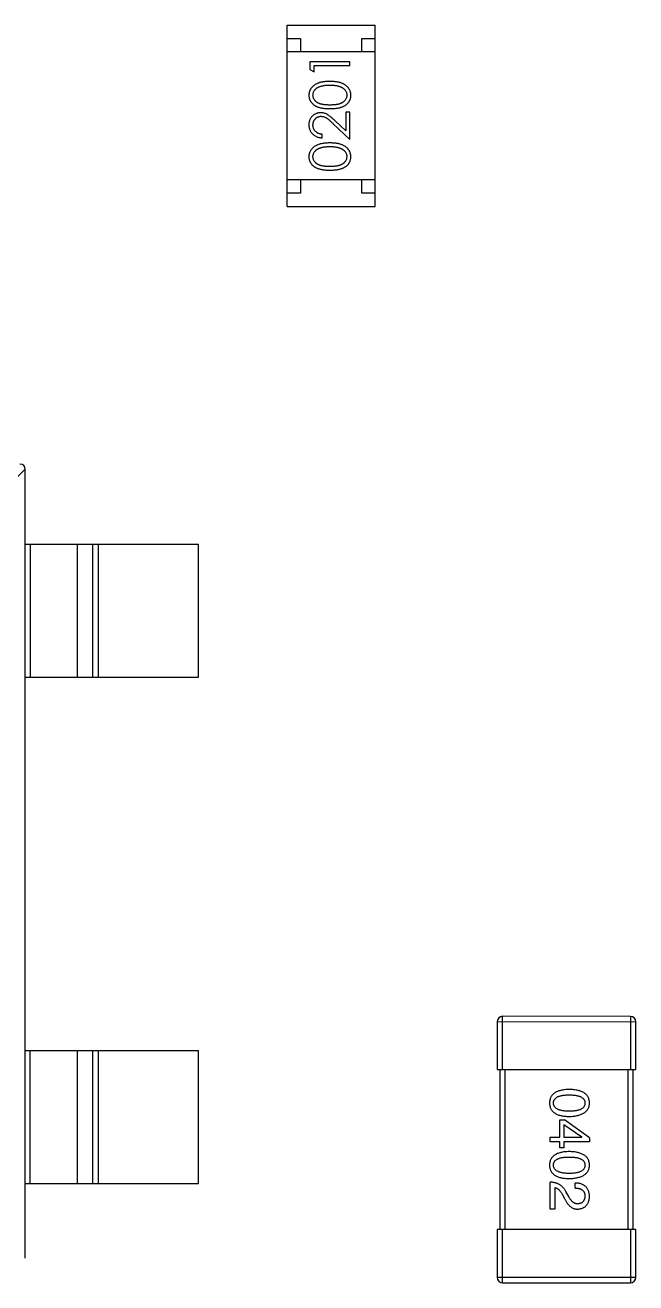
# Model space of a CAD drawing. Header units: millimetres. Extents: x 453.6 to 545.9, y 214.7 to 294.3.
# Drawn here: x 490.705 to 492.996, y 265.124 to 269.844 of the extents above; entities that cross this region are included whole.
import ezdxf

# ---------------------------------------------------------------- set-up
doc = ezdxf.new("R2010")
doc.units = ezdxf.units.MM
doc.header["$LTSCALE"] = 30.734
doc.layers.get('0').update_dxf_attribs({"linetype": 'CONTINUOUS'})

msp = doc.modelspace()

# ---------------------------------------------------------------- linework, layer by layer
at = {"linetype": 'Continuous'}
for p, q in [((491.6887, 269.1637), (491.6888, 269.8437)), ((491.6888, 269.8437), (492.0188, 269.8436)), ((492.0187, 269.1636), (492.0188, 269.8436)), ((491.6888, 269.7937), (491.7388, 269.7936)), ((491.7388, 269.7936), (491.7388, 269.7436)), ((491.9688, 269.7436), (491.9688, 269.7936)), ((491.9688, 269.7936), (492.0188, 269.7936)), ((492.0188, 269.7436), (491.6888, 269.7437)), ((491.7735, 269.7054), (491.7735, 269.6777)), ((491.9235, 269.7054), (491.7735, 269.7054)), ((491.7735, 269.6777), (491.7889, 269.6689)), ((491.7889, 269.6689), (491.7889, 269.692)), ((491.7889, 269.692), (491.9235, 269.692)), ((491.9235, 269.692), (491.9235, 269.7054)), ((491.9081, 269.517), (491.9081, 269.4472)), ((491.9234, 269.517), (491.9081, 269.517)), ((491.9234, 269.415), (491.9234, 269.517)), ((491.8614, 269.4732), (491.9234, 269.415)), ((491.9081, 269.4472), (491.868, 269.4847)), ((491.8196, 269.4208), (491.8196, 269.4343)), ((492.0187, 269.2636), (491.6887, 269.2637)), ((491.7387, 269.2636), (491.7387, 269.2136)), ((491.9687, 269.2136), (491.9687, 269.2636)), ((491.7387, 269.2136), (491.6887, 269.2137)), ((492.0187, 269.2136), (491.9687, 269.2136)), ((491.6887, 269.1637), (492.0187, 269.1636)), ((490.7057, 268.177), (490.6143, 268.0855)), ((490.7052, 265.2166), (490.7057, 268.1766)), ((490.7057, 267.8966), (491.3557, 267.8965)), ((490.7235, 267.8966), (490.7234, 267.3966)), ((490.9016, 267.3966), (490.9017, 267.8966)), ((490.9597, 267.3966), (490.9597, 267.8966)), ((490.9795, 267.8966), (490.9795, 267.3966)), ((491.3556, 267.3965), (491.3557, 267.8965)), ((490.7056, 267.3966), (491.3556, 267.3965)), ((492.4764, 266.1042), (492.4763, 265.9242)), ((492.4764, 266.1042), (492.9964, 266.1041)), ((492.4963, 265.9242), (492.4964, 266.1242)), ((492.9764, 266.1241), (492.4964, 266.1242)), ((492.9764, 266.1241), (492.9763, 265.9241)), ((492.9963, 265.9241), (492.9964, 266.1041)), ((490.7054, 265.9966), (491.3554, 265.9965)), ((490.7231, 265.9966), (490.7231, 265.4966)), ((490.9013, 265.4966), (490.9014, 265.9966)), ((490.9593, 265.4966), (490.9594, 265.9966)), ((490.9792, 265.9966), (490.9791, 265.4966)), ((491.3553, 265.4965), (491.3554, 265.9965)), ((492.4763, 265.9242), (492.9963, 265.9241)), ((492.4863, 265.9242), (492.4862, 265.3242)), ((492.5062, 265.3242), (492.5063, 265.9242)), ((492.9663, 265.9241), (492.9662, 265.3241)), ((492.9862, 265.3241), (492.9863, 265.9241)), ((492.7111, 265.671), (492.7111, 265.7358)), ((492.7111, 265.7358), (492.7291, 265.7358)), ((492.7267, 265.7186), (492.7266, 265.671)), ((492.7267, 265.7186), (492.7939, 265.6718)), ((492.8225, 265.6686), (492.7291, 265.7358)), ((492.675, 265.653), (492.675, 265.671)), ((492.675, 265.671), (492.7111, 265.671)), ((492.7266, 265.671), (492.7939, 265.671)), ((492.7939, 265.671), (492.7939, 265.6718)), ((492.8225, 265.6686), (492.8225, 265.653)), ((492.7111, 265.653), (492.675, 265.653)), ((492.7111, 265.6309), (492.7111, 265.653)), ((492.7266, 265.6309), (492.7111, 265.6309)), ((492.7266, 265.653), (492.7266, 265.6309)), ((492.8225, 265.653), (492.7266, 265.653)), ((490.7053, 265.4966), (491.3553, 265.4965)), ((492.675, 265.401), (492.675, 265.5018)), ((492.6922, 265.4813), (492.6922, 265.401)), ((492.7692, 265.4797), (492.7692, 265.4985)), ((492.7201, 265.4567), (492.7291, 265.4412)), ((492.7446, 265.4477), (492.7332, 265.4674)), ((492.6922, 265.401), (492.675, 265.401)), ((492.4762, 265.3242), (492.4762, 265.1442)), ((492.9962, 265.3241), (492.4762, 265.3242)), ((492.4962, 265.1242), (492.4962, 265.3242)), ((492.9762, 265.3241), (492.9762, 265.1241)), ((492.9962, 265.1441), (492.9962, 265.3241)), ((492.9962, 265.1441), (492.4762, 265.1442)), ((492.4962, 265.1242), (492.9762, 265.1241))]:
    msp.add_line(p, q, dxfattribs=at)
for centre, start, end in [((490.6857, 268.1767), 359.99, 89.99), ((492.4964, 266.1042), 89.99, 179.99), ((492.9764, 266.1041), 359.99, 89.99), ((492.4962, 265.1442), 179.99, 269.99), ((492.9762, 265.1441), 269.99, 359.99)]:
    msp.add_arc(centre, 0.02, start, end, dxfattribs=at)
for points, knots in [([(491.8485, 269.6324), (491.8462, 269.6323), (491.8417, 269.6323), (491.8352, 269.632), (491.829, 269.6314), (491.8231, 269.6307), (491.8176, 269.6297), (491.8125, 269.6286), (491.8078, 269.6272), (491.8033, 269.6256), (491.7993, 269.6238), (491.7954, 269.6219), (491.7919, 269.6197), (491.7886, 269.6175), (491.7855, 269.6151), (491.7828, 269.6125), (491.7802, 269.6098), (491.778, 269.6069), (491.776, 269.6039), (491.7743, 269.6009), (491.7728, 269.5977), (491.7717, 269.5944), (491.7707, 269.5911), (491.7701, 269.5877), (491.7697, 269.5842), (491.7696, 269.5818), (491.7696, 269.5806)], [0, 0, 0, 0, 0.065278, 0.127205, 0.186168, 0.241675, 0.294115, 0.343609, 0.390387, 0.434463, 0.476646, 0.517002, 0.555936, 0.593716, 0.630057, 0.665601, 0.700745, 0.734917, 0.768681, 0.802087, 0.834849, 0.867433, 0.900138, 0.932806, 0.966212, 1, 1, 1, 1]), ([(491.9273, 269.5806), (491.9273, 269.5818), (491.9273, 269.5841), (491.9268, 269.5876), (491.9262, 269.5911), (491.9252, 269.5944), (491.924, 269.5977), (491.9226, 269.6009), (491.9208, 269.604), (491.9188, 269.607), (491.9166, 269.6099), (491.914, 269.6126), (491.9113, 269.6152), (491.9082, 269.6176), (491.9049, 269.6199), (491.9014, 269.6219), (491.8976, 269.6239), (491.8935, 269.6257), (491.8891, 269.6273), (491.8844, 269.6286), (491.8793, 269.6298), (491.8738, 269.6307), (491.868, 269.6314), (491.8618, 269.632), (491.8553, 269.6323), (491.8508, 269.6323), (491.8485, 269.6324)], [0, 0, 0, 0, 0.033824, 0.067298, 0.10028, 0.133019, 0.165736, 0.198792, 0.232372, 0.266409, 0.301016, 0.336196, 0.371972, 0.408574, 0.446394, 0.485225, 0.525372, 0.567224, 0.611081, 0.65775, 0.70702, 0.759235, 0.814484, 0.873227, 0.934937, 1, 1, 1, 1]), ([(491.785, 269.581), (491.7851, 269.5827), (491.7853, 269.586), (491.7865, 269.5908), (491.7886, 269.5955), (491.791, 269.5992), (491.7933, 269.6021), (491.7953, 269.6041), (491.7975, 269.6061), (491.8, 269.6079), (491.8027, 269.6096), (491.8056, 269.6111), (491.8088, 269.6126), (491.8122, 269.6139), (491.8159, 269.6151), (491.8198, 269.6161), (491.824, 269.6169), (491.8284, 269.6177), (491.8331, 269.6182), (491.838, 269.6186), (491.8431, 269.6188), (491.8467, 269.6189), (491.8485, 269.6189)], [0, 0, 0, 0, 0.059689, 0.119507, 0.181075, 0.246162, 0.279894, 0.314468, 0.350403, 0.387474, 0.426147, 0.466624, 0.508745, 0.553328, 0.600058, 0.649177, 0.700552, 0.754894, 0.811825, 0.871514, 0.934319, 1, 1, 1, 1]), ([(491.8485, 269.6189), (491.8503, 269.6189), (491.8538, 269.6188), (491.859, 269.6186), (491.8641, 269.6181), (491.8689, 269.6175), (491.8735, 269.6167), (491.8779, 269.6158), (491.8821, 269.6146), (491.8848, 269.6137), (491.8862, 269.6132)], [0, 0, 0, 0, 0.141157, 0.277773, 0.409244, 0.535676, 0.657497, 0.775458, 0.889412, 1, 1, 1, 1]), ([(491.8862, 269.6132), (491.8872, 269.6128), (491.8893, 269.6121), (491.8922, 269.6107), (491.8949, 269.6093), (491.8974, 269.6077), (491.8998, 269.6059), (491.9019, 269.6041), (491.9038, 269.6021), (491.9061, 269.5992), (491.9084, 269.5956), (491.9104, 269.5908), (491.9117, 269.586), (491.9119, 269.5827), (491.9119, 269.581)], [0, 0, 0, 0, 0.075949, 0.148549, 0.218996, 0.286119, 0.351826, 0.416074, 0.478265, 0.540325, 0.660405, 0.774606, 0.887187, 1, 1, 1, 1]), ([(491.7696, 269.5806), (491.7696, 269.5794), (491.7697, 269.5771), (491.7701, 269.5736), (491.7707, 269.5703), (491.7717, 269.567), (491.7728, 269.5637), (491.7743, 269.5606), (491.776, 269.5576), (491.778, 269.5546), (491.7802, 269.5518), (491.7826, 269.5492), (491.7853, 269.5467), (491.7883, 269.5444), (491.7915, 269.5422), (491.795, 269.5402), (491.7987, 269.5384), (491.8026, 269.5367), (491.8069, 269.5352), (491.8116, 269.5339), (491.8167, 269.5328), (491.8223, 269.532), (491.8282, 269.5313), (491.8346, 269.5308), (491.8414, 269.5305), (491.8461, 269.5304), (491.8485, 269.5304)], [0, 0, 0, 0, 0.033742, 0.066533, 0.099153, 0.13154, 0.164087, 0.196563, 0.229707, 0.263315, 0.297504, 0.331686, 0.366482, 0.4021, 0.438958, 0.476748, 0.515985, 0.556589, 0.599519, 0.645765, 0.695487, 0.748721, 0.805687, 0.866754, 0.931405, 1, 1, 1, 1]), ([(491.8485, 269.5439), (491.8464, 269.5439), (491.8425, 269.5439), (491.8369, 269.5442), (491.8316, 269.5445), (491.8267, 269.545), (491.8222, 269.5456), (491.818, 269.5465), (491.8143, 269.5474), (491.8109, 269.5485), (491.8077, 269.5497), (491.8048, 269.5511), (491.8021, 269.5526), (491.7996, 269.5542), (491.7973, 269.5559), (491.7952, 269.5578), (491.7932, 269.5598), (491.791, 269.5627), (491.7886, 269.5665), (491.7865, 269.5712), (491.7853, 269.5761), (491.7851, 269.5794), (491.785, 269.581)], [0, 0, 0, 0, 0.073302, 0.142286, 0.206253, 0.266017, 0.321612, 0.372532, 0.419497, 0.462398, 0.502825, 0.541489, 0.579034, 0.615143, 0.650298, 0.684912, 0.718701, 0.752189, 0.817245, 0.879117, 0.939613, 1, 1, 1, 1]), ([(491.9119, 269.581), (491.9118, 269.5794), (491.9117, 269.5761), (491.9104, 269.5712), (491.9083, 269.5665), (491.9059, 269.5627), (491.9036, 269.5598), (491.9017, 269.5578), (491.8995, 269.5559), (491.8972, 269.5541), (491.8947, 269.5525), (491.892, 269.551), (491.8891, 269.5497), (491.886, 269.5484), (491.8826, 269.5473), (491.8788, 269.5464), (491.8747, 269.5456), (491.8702, 269.545), (491.8653, 269.5445), (491.86, 269.5442), (491.8543, 269.5439), (491.8505, 269.5439), (491.8485, 269.5439)], [0, 0, 0, 0, 0.060034, 0.120278, 0.182348, 0.247919, 0.281641, 0.315701, 0.350322, 0.385703, 0.421819, 0.459196, 0.497866, 0.538301, 0.58121, 0.628183, 0.679403, 0.734699, 0.794074, 0.858416, 0.927049, 1, 1, 1, 1]), ([(491.8485, 269.5304), (491.8509, 269.5304), (491.8555, 269.5305), (491.8623, 269.5308), (491.8687, 269.5313), (491.8746, 269.532), (491.8801, 269.5329), (491.8853, 269.5339), (491.89, 269.5353), (491.8943, 269.5368), (491.8983, 269.5385), (491.9021, 269.5403), (491.9055, 269.5423), (491.9087, 269.5445), (491.9117, 269.5468), (491.9144, 269.5493), (491.9169, 269.552), (491.9191, 269.5547), (491.921, 269.5577), (491.9227, 269.5607), (491.9241, 269.5638), (491.9253, 269.567), (491.9262, 269.5702), (491.9268, 269.5736), (491.9272, 269.5771), (491.9273, 269.5794), (491.9273, 269.5806)], [0, 0, 0, 0, 0.068113, 0.132564, 0.193427, 0.250218, 0.303569, 0.353576, 0.400235, 0.443586, 0.484619, 0.524292, 0.56238, 0.599049, 0.63494, 0.669782, 0.704009, 0.737842, 0.771098, 0.803896, 0.836415, 0.868639, 0.900715, 0.933378, 0.966213, 1, 1, 1, 1]), ([(491.8142, 269.5151), (491.8127, 269.515), (491.8098, 269.5149), (491.8055, 269.5143), (491.8013, 269.5133), (491.7973, 269.512), (491.7935, 269.5102), (491.7898, 269.508), (491.7862, 269.5055), (491.7828, 269.5026), (491.7797, 269.4994), (491.777, 269.4958), (491.7747, 269.4921), (491.7728, 269.4881), (491.7714, 269.4838), (491.7704, 269.4793), (491.7697, 269.4746), (491.7696, 269.4714), (491.7696, 269.4697)], [0, 0, 0, 0, 0.06271, 0.123347, 0.183401, 0.242828, 0.302097, 0.36242, 0.423725, 0.487032, 0.550491, 0.612709, 0.674265, 0.73617, 0.799211, 0.863483, 0.930525, 1, 1, 1, 1]), ([(491.785, 269.4691), (491.785, 269.4702), (491.7851, 269.4724), (491.7855, 269.4756), (491.7862, 269.4787), (491.7872, 269.4817), (491.7884, 269.4845), (491.79, 269.4872), (491.7918, 269.4898), (491.7939, 269.4922), (491.7962, 269.4944), (491.7986, 269.4963), (491.8012, 269.4979), (491.8038, 269.4993), (491.8065, 269.5003), (491.8094, 269.501), (491.8124, 269.5015), (491.8144, 269.5016), (491.8154, 269.5016)], [0, 0, 0, 0, 0.068027, 0.133505, 0.19695, 0.26027, 0.322741, 0.384982, 0.448465, 0.513424, 0.578224, 0.640011, 0.700094, 0.760067, 0.819012, 0.877878, 0.938035, 1, 1, 1, 1]), ([(491.868, 269.4847), (491.8665, 269.4861), (491.8635, 269.4889), (491.8591, 269.4929), (491.855, 269.4964), (491.8511, 269.4996), (491.8475, 269.5025), (491.8441, 269.5049), (491.841, 269.507), (491.8372, 269.5094), (491.8324, 269.5117), (491.8265, 269.5136), (491.8204, 269.5148), (491.8163, 269.515), (491.8142, 269.5151)], [0, 0, 0, 0, 0.09953, 0.192079, 0.277712, 0.357454, 0.429648, 0.495771, 0.555538, 0.608657, 0.707578, 0.804328, 0.901298, 1, 1, 1, 1]), ([(491.8154, 269.5016), (491.817, 269.5015), (491.8203, 269.5014), (491.825, 269.5004), (491.8297, 269.4987), (491.8335, 269.4967), (491.8366, 269.4946), (491.8393, 269.4927), (491.8422, 269.4904), (491.8455, 269.4877), (491.8491, 269.4847), (491.8529, 269.4812), (491.857, 269.4774), (491.8599, 269.4746), (491.8614, 269.4732)], [0, 0, 0, 0, 0.088014, 0.174976, 0.2638, 0.355443, 0.406413, 0.465519, 0.533076, 0.609353, 0.693899, 0.787171, 0.889197, 1, 1, 1, 1]), ([(491.7696, 269.4697), (491.7696, 269.4681), (491.7697, 269.4648), (491.7704, 269.4599), (491.7715, 269.4553), (491.773, 269.4509), (491.775, 269.4467), (491.7774, 269.4427), (491.7803, 269.4388), (491.7836, 269.4353), (491.7872, 269.432), (491.7911, 269.4291), (491.7953, 269.4267), (491.7997, 269.4247), (491.8043, 269.423), (491.8092, 269.4219), (491.8143, 269.4211), (491.8178, 269.4209), (491.8196, 269.4208)], [0, 0, 0, 0, 0.06445, 0.126725, 0.187421, 0.247417, 0.306749, 0.366595, 0.427749, 0.490235, 0.553031, 0.614805, 0.676505, 0.738096, 0.801021, 0.864897, 0.931209, 1, 1, 1, 1]), ([(491.8196, 269.4343), (491.8183, 269.4344), (491.8156, 269.4347), (491.8119, 269.4354), (491.8083, 269.4363), (491.805, 269.4376), (491.8019, 269.4391), (491.7991, 269.4408), (491.7964, 269.4428), (491.794, 269.4451), (491.7919, 269.4476), (491.79, 269.4502), (491.7885, 269.453), (491.7872, 269.4559), (491.7862, 269.459), (491.7855, 269.4622), (491.7851, 269.4656), (491.785, 269.4679), (491.785, 269.4691)], [0, 0, 0, 0, 0.073648, 0.143686, 0.210962, 0.275557, 0.338064, 0.399311, 0.4594, 0.51934, 0.579024, 0.637809, 0.695959, 0.754122, 0.813113, 0.873453, 0.935561, 1, 1, 1, 1]), ([(491.8485, 269.4016), (491.8462, 269.4016), (491.8417, 269.4015), (491.8351, 269.4012), (491.8289, 269.4007), (491.8231, 269.3999), (491.8176, 269.399), (491.8125, 269.3978), (491.8077, 269.3964), (491.8033, 269.3948), (491.7992, 269.393), (491.7954, 269.3911), (491.7918, 269.389), (491.7885, 269.3867), (491.7855, 269.3843), (491.7827, 269.3817), (491.7802, 269.379), (491.778, 269.3762), (491.776, 269.3732), (491.7743, 269.3701), (491.7728, 269.3669), (491.7716, 269.3637), (491.7707, 269.3603), (491.77, 269.3569), (491.7696, 269.3534), (491.7696, 269.351), (491.7696, 269.3498)], [0, 0, 0, 0, 0.065278, 0.127205, 0.186168, 0.241675, 0.294115, 0.343609, 0.390387, 0.434463, 0.476646, 0.517002, 0.555936, 0.593716, 0.630057, 0.665601, 0.700745, 0.734917, 0.768681, 0.802087, 0.834849, 0.867433, 0.900138, 0.932806, 0.966212, 1, 1, 1, 1]), ([(491.9273, 269.3498), (491.9272, 269.351), (491.9272, 269.3534), (491.9268, 269.3569), (491.9261, 269.3603), (491.9252, 269.3637), (491.924, 269.3669), (491.9225, 269.3701), (491.9208, 269.3732), (491.9188, 269.3762), (491.9165, 269.3791), (491.914, 269.3818), (491.9112, 269.3844), (491.9082, 269.3869), (491.9049, 269.3891), (491.9013, 269.3912), (491.8975, 269.3931), (491.8934, 269.3949), (491.8891, 269.3965), (491.8843, 269.3978), (491.8792, 269.399), (491.8738, 269.4), (491.868, 269.4007), (491.8618, 269.4012), (491.8553, 269.4015), (491.8508, 269.4016), (491.8485, 269.4016)], [0, 0, 0, 0, 0.033824, 0.067298, 0.10028, 0.133019, 0.165736, 0.198792, 0.232372, 0.266409, 0.301016, 0.336196, 0.371972, 0.408574, 0.446394, 0.485225, 0.525372, 0.567224, 0.611081, 0.65775, 0.70702, 0.759235, 0.814484, 0.873227, 0.934937, 1, 1, 1, 1]), ([(491.7696, 269.3498), (491.7696, 269.3486), (491.7696, 269.3463), (491.77, 269.3429), (491.7707, 269.3395), (491.7716, 269.3362), (491.7728, 269.333), (491.7743, 269.3299), (491.776, 269.3268), (491.7779, 269.3239), (491.7801, 269.3211), (491.7826, 269.3184), (491.7853, 269.3159), (491.7883, 269.3136), (491.7915, 269.3115), (491.7949, 269.3094), (491.7986, 269.3076), (491.8026, 269.3059), (491.8069, 269.3045), (491.8116, 269.3032), (491.8167, 269.302), (491.8222, 269.3012), (491.8282, 269.3005), (491.8346, 269.3), (491.8414, 269.2997), (491.8461, 269.2997), (491.8485, 269.2997)], [0, 0, 0, 0, 0.033742, 0.066533, 0.099153, 0.13154, 0.164087, 0.196563, 0.229707, 0.263315, 0.297504, 0.331686, 0.366482, 0.4021, 0.438958, 0.476748, 0.515985, 0.556589, 0.599519, 0.645765, 0.695487, 0.748721, 0.805687, 0.866754, 0.931405, 1, 1, 1, 1]), ([(491.785, 269.3503), (491.785, 269.3519), (491.7852, 269.3552), (491.7865, 269.36), (491.7886, 269.3647), (491.7909, 269.3685), (491.7932, 269.3713), (491.7952, 269.3734), (491.7975, 269.3753), (491.7999, 269.3771), (491.8027, 269.3788), (491.8056, 269.3804), (491.8088, 269.3818), (491.8122, 269.3831), (491.8159, 269.3843), (491.8198, 269.3854), (491.824, 269.3862), (491.8284, 269.3869), (491.833, 269.3874), (491.8379, 269.3879), (491.8431, 269.3881), (491.8466, 269.3881), (491.8484, 269.3881)], [0, 0, 0, 0, 0.059689, 0.119507, 0.181075, 0.246162, 0.279894, 0.314468, 0.350403, 0.387474, 0.426147, 0.466624, 0.508745, 0.553328, 0.600058, 0.649177, 0.700552, 0.754894, 0.811825, 0.871514, 0.934319, 1, 1, 1, 1]), ([(491.8484, 269.3131), (491.8464, 269.3131), (491.8425, 269.3131), (491.8368, 269.3134), (491.8315, 269.3137), (491.8266, 269.3143), (491.8221, 269.3149), (491.818, 269.3157), (491.8142, 269.3166), (491.8108, 269.3177), (491.8077, 269.3189), (491.8048, 269.3203), (491.8021, 269.3218), (491.7996, 269.3234), (491.7973, 269.3252), (491.7951, 269.3271), (491.7932, 269.3291), (491.7909, 269.3319), (491.7886, 269.3357), (491.7864, 269.3404), (491.7852, 269.3453), (491.785, 269.3486), (491.785, 269.3503)], [0, 0, 0, 0, 0.073302, 0.142286, 0.206253, 0.266017, 0.321612, 0.372532, 0.419497, 0.462398, 0.502825, 0.541489, 0.579034, 0.615143, 0.650298, 0.684912, 0.718701, 0.752189, 0.817245, 0.879117, 0.939613, 1, 1, 1, 1]), ([(491.8484, 269.3881), (491.8502, 269.3881), (491.8538, 269.3881), (491.859, 269.3878), (491.864, 269.3873), (491.8688, 269.3868), (491.8734, 269.3859), (491.8779, 269.385), (491.8821, 269.3838), (491.8848, 269.3829), (491.8861, 269.3824)], [0, 0, 0, 0, 0.141157, 0.277773, 0.409244, 0.535676, 0.657497, 0.775458, 0.889412, 1, 1, 1, 1]), ([(491.9119, 269.3503), (491.9118, 269.3486), (491.9116, 269.3453), (491.9103, 269.3404), (491.9083, 269.3357), (491.9059, 269.3319), (491.9036, 269.3291), (491.9017, 269.327), (491.8995, 269.3251), (491.8972, 269.3233), (491.8947, 269.3217), (491.892, 269.3203), (491.8891, 269.3189), (491.886, 269.3177), (491.8825, 269.3166), (491.8788, 269.3156), (491.8746, 269.3149), (491.8701, 269.3142), (491.8652, 269.3137), (491.86, 269.3134), (491.8543, 269.3131), (491.8504, 269.3131), (491.8484, 269.3131)], [0, 0, 0, 0, 0.060034, 0.120278, 0.182348, 0.247919, 0.281641, 0.315701, 0.350322, 0.385703, 0.421819, 0.459196, 0.497866, 0.538301, 0.58121, 0.628183, 0.679403, 0.734699, 0.794074, 0.858416, 0.927049, 1, 1, 1, 1]), ([(491.8485, 269.2997), (491.8509, 269.2997), (491.8555, 269.2997), (491.8623, 269.3), (491.8686, 269.3005), (491.8746, 269.3012), (491.8801, 269.3021), (491.8852, 269.3032), (491.89, 269.3045), (491.8943, 269.306), (491.8983, 269.3077), (491.902, 269.3096), (491.9055, 269.3116), (491.9087, 269.3138), (491.9117, 269.3161), (491.9144, 269.3185), (491.9168, 269.3212), (491.919, 269.324), (491.9209, 269.3269), (491.9226, 269.3299), (491.9241, 269.333), (491.9252, 269.3362), (491.9261, 269.3395), (491.9268, 269.3428), (491.9272, 269.3463), (491.9272, 269.3486), (491.9273, 269.3498)], [0, 0, 0, 0, 0.068113, 0.132564, 0.193427, 0.250218, 0.303569, 0.353576, 0.400235, 0.443586, 0.484619, 0.524292, 0.56238, 0.599049, 0.63494, 0.669782, 0.704009, 0.737842, 0.771098, 0.803896, 0.836415, 0.868639, 0.900715, 0.933378, 0.966213, 1, 1, 1, 1]), ([(491.8861, 269.3824), (491.8872, 269.382), (491.8892, 269.3813), (491.8922, 269.38), (491.8949, 269.3785), (491.8974, 269.3769), (491.8997, 269.3751), (491.9019, 269.3733), (491.9038, 269.3713), (491.906, 269.3685), (491.9084, 269.3648), (491.9104, 269.3601), (491.9117, 269.3552), (491.9118, 269.3519), (491.9119, 269.3503)], [0, 0, 0, 0, 0.075949, 0.148549, 0.218996, 0.286119, 0.351826, 0.416074, 0.478265, 0.540325, 0.660405, 0.774606, 0.887187, 1, 1, 1, 1]), ([(492.7464, 265.8499), (492.7434, 265.8498), (492.7377, 265.8496), (492.7294, 265.8488), (492.7217, 265.8477), (492.7145, 265.8462), (492.7079, 265.8444), (492.7019, 265.8421), (492.6964, 265.8395), (492.6915, 265.8365), (492.6871, 265.8332), (492.6833, 265.8294), (492.68, 265.8253), (492.6774, 265.8207), (492.6753, 265.8158), (492.6738, 265.8106), (492.6728, 265.805), (492.6727, 265.8011), (492.6726, 265.7991)], [0, 0, 0, 0, 0.087693, 0.170223, 0.247496, 0.319826, 0.387768, 0.451403, 0.511459, 0.568358, 0.622671, 0.675251, 0.726739, 0.778422, 0.830759, 0.884394, 0.940865, 1, 1, 1, 1]), ([(492.6873, 265.7991), (492.6874, 265.8003), (492.6875, 265.8027), (492.6881, 265.8062), (492.6893, 265.8094), (492.691, 265.8124), (492.6931, 265.8152), (492.6956, 265.8177), (492.6987, 265.8199), (492.7021, 265.8219), (492.7061, 265.8237), (492.7105, 265.8253), (492.7154, 265.8265), (492.7207, 265.8276), (492.7264, 265.8284), (492.7327, 265.829), (492.7394, 265.8293), (492.744, 265.8294), (492.7463, 265.8294)], [0, 0, 0, 0, 0.049766, 0.097012, 0.143225, 0.188786, 0.235079, 0.282962, 0.333687, 0.387747, 0.445963, 0.508657, 0.576545, 0.649868, 0.72822, 0.812712, 0.903543, 1, 1, 1, 1]), ([(492.7463, 265.8294), (492.7487, 265.8294), (492.7533, 265.8293), (492.76, 265.829), (492.7663, 265.8284), (492.7721, 265.8276), (492.7774, 265.8265), (492.7822, 265.8253), (492.7866, 265.8237), (492.7905, 265.8219), (492.794, 265.8199), (492.7971, 265.8177), (492.7996, 265.8151), (492.8017, 265.8124), (492.8034, 265.8094), (492.8045, 265.8062), (492.8052, 265.8027), (492.8053, 265.8003), (492.8054, 265.7991)], [0, 0, 0, 0, 0.096452, 0.187278, 0.271765, 0.350519, 0.423437, 0.491321, 0.554011, 0.612224, 0.666281, 0.717003, 0.764884, 0.811423, 0.856783, 0.902993, 0.950236, 1, 1, 1, 1]), ([(492.8226, 265.7991), (492.8225, 265.8011), (492.8223, 265.8049), (492.8213, 265.8106), (492.8197, 265.8158), (492.8176, 265.8207), (492.8149, 265.8252), (492.8115, 265.8294), (492.8076, 265.8331), (492.8031, 265.8365), (492.798, 265.8395), (492.7923, 265.8421), (492.7861, 265.8444), (492.7793, 265.8462), (492.7719, 265.8477), (492.7639, 265.8488), (492.7553, 265.8496), (492.7494, 265.8498), (492.7464, 265.8499)], [0, 0, 0, 0, 0.057911, 0.113262, 0.165956, 0.217443, 0.268511, 0.319665, 0.372, 0.426129, 0.483365, 0.543779, 0.607756, 0.676562, 0.749704, 0.827713, 0.911177, 1, 1, 1, 1]), ([(492.6726, 265.7991), (492.6727, 265.7971), (492.6728, 265.7932), (492.6738, 265.7876), (492.6753, 265.7823), (492.6774, 265.7774), (492.68, 265.7729), (492.6833, 265.7688), (492.6871, 265.765), (492.6914, 265.7616), (492.6964, 265.7587), (492.7018, 265.7561), (492.7079, 265.7538), (492.7145, 265.7519), (492.7216, 265.7504), (492.7294, 265.7493), (492.7377, 265.7486), (492.7434, 265.7484), (492.7463, 265.7483)], [0, 0, 0, 0, 0.059134, 0.115603, 0.169236, 0.221572, 0.273254, 0.32474, 0.377319, 0.431815, 0.488555, 0.548609, 0.612242, 0.680182, 0.75251, 0.829782, 0.91231, 1, 1, 1, 1]), ([(492.7463, 265.7679), (492.744, 265.768), (492.7394, 265.768), (492.7328, 265.7684), (492.7267, 265.769), (492.721, 265.7698), (492.7157, 265.7709), (492.7108, 265.7722), (492.7065, 265.7738), (492.7025, 265.7756), (492.699, 265.7777), (492.696, 265.78), (492.6934, 265.7826), (492.6913, 265.7854), (492.6896, 265.7885), (492.6883, 265.7918), (492.6876, 265.7954), (492.6874, 265.7978), (492.6873, 265.7991)], [0, 0, 0, 0, 0.094834, 0.184067, 0.267029, 0.344713, 0.417334, 0.484367, 0.546941, 0.604717, 0.65953, 0.710539, 0.759381, 0.806382, 0.853027, 0.900623, 0.949121, 1, 1, 1, 1]), ([(492.7463, 265.7483), (492.7494, 265.7484), (492.7552, 265.7486), (492.7637, 265.7495), (492.7716, 265.7507), (492.7789, 265.7522), (492.7857, 265.7541), (492.7919, 265.7564), (492.7976, 265.759), (492.8027, 265.7621), (492.8072, 265.7654), (492.8111, 265.7691), (492.8145, 265.7732), (492.8173, 265.7777), (492.8195, 265.7826), (492.8211, 265.7877), (492.8222, 265.7933), (492.8225, 265.7971), (492.8226, 265.7991)], [0, 0, 0, 0, 0.088475, 0.171606, 0.249595, 0.322626, 0.391327, 0.455765, 0.516374, 0.573675, 0.628522, 0.681161, 0.732559, 0.783563, 0.83504, 0.887639, 0.942585, 1, 1, 1, 1]), ([(492.8054, 265.7991), (492.8053, 265.7978), (492.8052, 265.7954), (492.8045, 265.7918), (492.8034, 265.7885), (492.8018, 265.7854), (492.7996, 265.7826), (492.7971, 265.78), (492.794, 265.7777), (492.7906, 265.7756), (492.7866, 265.7738), (492.7822, 265.7722), (492.7774, 265.7709), (492.772, 265.7698), (492.7663, 265.769), (492.76, 265.7684), (492.7533, 265.768), (492.7487, 265.768), (492.7463, 265.7679)], [0, 0, 0, 0, 0.050604, 0.098688, 0.145699, 0.191791, 0.238625, 0.286717, 0.337546, 0.391814, 0.449755, 0.512106, 0.579685, 0.652048, 0.730262, 0.814146, 0.904281, 1, 1, 1, 1]), ([(492.7463, 265.6167), (492.7434, 265.6166), (492.7376, 265.6164), (492.7294, 265.6157), (492.7216, 265.6146), (492.7145, 265.6131), (492.7079, 265.6112), (492.7018, 265.609), (492.6963, 265.6064), (492.6914, 265.6033), (492.687, 265.6), (492.6832, 265.5962), (492.68, 265.5921), (492.6773, 265.5876), (492.6753, 265.5827), (492.6737, 265.5774), (492.6728, 265.5718), (492.6726, 265.5679), (492.6725, 265.5659)], [0, 0, 0, 0, 0.087693, 0.170223, 0.247496, 0.319826, 0.387768, 0.451403, 0.511459, 0.568358, 0.622671, 0.675251, 0.726739, 0.778422, 0.830759, 0.884394, 0.940865, 1, 1, 1, 1]), ([(492.6873, 265.5659), (492.6873, 265.5672), (492.6874, 265.5696), (492.6881, 265.573), (492.6893, 265.5763), (492.6909, 265.5793), (492.693, 265.582), (492.6956, 265.5845), (492.6986, 265.5868), (492.7021, 265.5888), (492.706, 265.5906), (492.7104, 265.5921), (492.7153, 265.5933), (492.7206, 265.5945), (492.7264, 265.5953), (492.7326, 265.5958), (492.7393, 265.5962), (492.7439, 265.5962), (492.7463, 265.5963)], [0, 0, 0, 0, 0.049766, 0.097012, 0.143225, 0.188786, 0.235079, 0.282962, 0.333687, 0.387747, 0.445963, 0.508657, 0.576545, 0.649868, 0.72822, 0.812712, 0.903543, 1, 1, 1, 1]), ([(492.8225, 265.5659), (492.8224, 265.5679), (492.8223, 265.5718), (492.8213, 265.5774), (492.8197, 265.5827), (492.8176, 265.5876), (492.8148, 265.5921), (492.8115, 265.5962), (492.8076, 265.6), (492.803, 265.6033), (492.798, 265.6064), (492.7923, 265.6089), (492.786, 265.6112), (492.7792, 265.6131), (492.7718, 265.6146), (492.7638, 265.6157), (492.7553, 265.6164), (492.7494, 265.6166), (492.7463, 265.6167)], [0, 0, 0, 0, 0.057911, 0.113262, 0.165956, 0.217443, 0.268511, 0.319665, 0.372, 0.426129, 0.483365, 0.543779, 0.607756, 0.676562, 0.749704, 0.827713, 0.911177, 1, 1, 1, 1]), ([(492.7463, 265.5963), (492.7487, 265.5962), (492.7533, 265.5962), (492.76, 265.5958), (492.7662, 265.5953), (492.772, 265.5945), (492.7773, 265.5933), (492.7822, 265.5921), (492.7866, 265.5906), (492.7905, 265.5888), (492.794, 265.5868), (492.797, 265.5845), (492.7996, 265.582), (492.8017, 265.5793), (492.8033, 265.5763), (492.8045, 265.573), (492.8052, 265.5695), (492.8053, 265.5671), (492.8053, 265.5659)], [0, 0, 0, 0, 0.096452, 0.187278, 0.271765, 0.350519, 0.423437, 0.491321, 0.554011, 0.612224, 0.666281, 0.717003, 0.764884, 0.811423, 0.856783, 0.902993, 0.950236, 1, 1, 1, 1]), ([(492.6725, 265.5659), (492.6726, 265.564), (492.6728, 265.5601), (492.6737, 265.5544), (492.6753, 265.5492), (492.6773, 265.5443), (492.68, 265.5398), (492.6832, 265.5356), (492.687, 265.5319), (492.6914, 265.5285), (492.6963, 265.5255), (492.7018, 265.5229), (492.7078, 265.5207), (492.7145, 265.5188), (492.7216, 265.5173), (492.7293, 265.5162), (492.7376, 265.5154), (492.7433, 265.5152), (492.7463, 265.5151)], [0, 0, 0, 0, 0.059134, 0.115603, 0.169236, 0.221572, 0.273254, 0.32474, 0.377319, 0.431815, 0.488555, 0.548609, 0.612242, 0.680182, 0.75251, 0.829782, 0.91231, 1, 1, 1, 1]), ([(492.7463, 265.5348), (492.7439, 265.5348), (492.7394, 265.5348), (492.7328, 265.5352), (492.7266, 265.5358), (492.7209, 265.5367), (492.7156, 265.5377), (492.7108, 265.5391), (492.7064, 265.5406), (492.7025, 265.5425), (492.699, 265.5445), (492.696, 265.5469), (492.6933, 265.5494), (492.6912, 265.5523), (492.6895, 265.5553), (492.6883, 265.5586), (492.6875, 265.5622), (492.6874, 265.5647), (492.6873, 265.5659)], [0, 0, 0, 0, 0.094834, 0.184067, 0.267029, 0.344713, 0.417334, 0.484367, 0.546941, 0.604717, 0.65953, 0.710539, 0.759381, 0.806382, 0.853027, 0.900623, 0.949121, 1, 1, 1, 1]), ([(492.8053, 265.5659), (492.8053, 265.5647), (492.8052, 265.5622), (492.8045, 265.5586), (492.8033, 265.5553), (492.8017, 265.5522), (492.7996, 265.5494), (492.797, 265.5468), (492.794, 265.5445), (492.7905, 265.5424), (492.7866, 265.5406), (492.7822, 265.539), (492.7773, 265.5377), (492.772, 265.5366), (492.7662, 265.5358), (492.76, 265.5352), (492.7533, 265.5348), (492.7487, 265.5348), (492.7463, 265.5348)], [0, 0, 0, 0, 0.050604, 0.098688, 0.145699, 0.191791, 0.238625, 0.286717, 0.337546, 0.391814, 0.449755, 0.512106, 0.579685, 0.652048, 0.730262, 0.814146, 0.904281, 1, 1, 1, 1]), ([(492.7463, 265.5151), (492.7493, 265.5152), (492.7552, 265.5155), (492.7636, 265.5163), (492.7715, 265.5176), (492.7789, 265.5191), (492.7857, 265.521), (492.7919, 265.5233), (492.7975, 265.5259), (492.8026, 265.5289), (492.8071, 265.5323), (492.8111, 265.536), (492.8145, 265.5401), (492.8173, 265.5446), (492.8195, 265.5494), (492.8211, 265.5546), (492.8222, 265.5601), (492.8224, 265.564), (492.8225, 265.5659)], [0, 0, 0, 0, 0.088475, 0.171606, 0.249595, 0.322626, 0.391327, 0.455765, 0.516374, 0.573675, 0.628522, 0.681161, 0.732559, 0.783563, 0.83504, 0.887639, 0.942585, 1, 1, 1, 1]), ([(492.7332, 265.4674), (492.7324, 265.4688), (492.7309, 265.4715), (492.7284, 265.4753), (492.7257, 265.4789), (492.7228, 265.4821), (492.7198, 265.4852), (492.7166, 265.488), (492.7132, 265.4906), (492.7096, 265.4928), (492.7059, 265.4949), (492.702, 265.4966), (492.6979, 265.4982), (492.6937, 265.4994), (492.6892, 265.5004), (492.6846, 265.5011), (492.6799, 265.5016), (492.6766, 265.5018), (492.675, 265.5018)], [0, 0, 0, 0, 0.065828, 0.130094, 0.192451, 0.254037, 0.313974, 0.373757, 0.433048, 0.492243, 0.551902, 0.611758, 0.672678, 0.734814, 0.798569, 0.863693, 0.930488, 1, 1, 1, 1]), ([(492.6922, 265.4813), (492.6935, 265.4811), (492.6961, 265.4805), (492.6999, 265.4789), (492.7035, 265.4767), (492.7071, 265.4739), (492.7105, 265.4705), (492.7139, 265.4665), (492.7171, 265.4619), (492.719, 265.4585), (492.7201, 265.4567)], [0, 0, 0, 0, 0.103034, 0.208166, 0.318255, 0.434664, 0.559728, 0.695394, 0.841708, 1, 1, 1, 1]), ([(492.8225, 265.4477), (492.8224, 265.4497), (492.8222, 265.4537), (492.8214, 265.4593), (492.8203, 265.4647), (492.8187, 265.4696), (492.8167, 265.4741), (492.8143, 265.4783), (492.8116, 265.4821), (492.8084, 265.4855), (492.8049, 265.4885), (492.8009, 265.4911), (492.7966, 265.4933), (492.7919, 265.4951), (492.7868, 265.4966), (492.7813, 265.4976), (492.7754, 265.4983), (492.7713, 265.4985), (492.7692, 265.4985)], [0, 0, 0, 0, 0.07282, 0.141057, 0.2062, 0.267672, 0.326735, 0.383519, 0.439188, 0.494454, 0.549628, 0.605958, 0.66397, 0.72402, 0.787502, 0.854127, 0.925065, 1, 1, 1, 1]), ([(492.7692, 265.4797), (492.7707, 265.4796), (492.7735, 265.4795), (492.7776, 265.4791), (492.7814, 265.4785), (492.785, 265.4776), (492.7882, 265.4765), (492.7912, 265.4752), (492.7939, 265.4737), (492.7963, 265.4719), (492.7984, 265.47), (492.8003, 265.4678), (492.8018, 265.4654), (492.8031, 265.4628), (492.8041, 265.4599), (492.8048, 265.4569), (492.8052, 265.4536), (492.8053, 265.4513), (492.8053, 265.4502)], [0, 0, 0, 0, 0.082594, 0.15978, 0.232961, 0.301462, 0.365595, 0.426678, 0.484662, 0.540809, 0.595146, 0.648401, 0.702272, 0.757102, 0.813447, 0.872233, 0.934055, 1, 1, 1, 1]), ([(492.7291, 265.4412), (492.7298, 265.4395), (492.7314, 265.4362), (492.7339, 265.4314), (492.7365, 265.4271), (492.7391, 265.423), (492.7419, 265.4193), (492.7447, 265.4159), (492.7477, 265.4129), (492.7507, 265.4102), (492.7538, 265.4078), (492.7571, 265.4058), (492.7604, 265.4042), (492.7638, 265.4028), (492.7673, 265.4018), (492.7709, 265.4012), (492.7745, 265.4009), (492.777, 265.401), (492.7782, 265.401)], [0, 0, 0, 0, 0.082731, 0.161257, 0.236138, 0.307554, 0.375712, 0.440848, 0.502916, 0.562567, 0.619798, 0.675716, 0.73039, 0.78386, 0.837315, 0.890547, 0.944917, 1, 1, 1, 1]), ([(492.7791, 265.4207), (492.7783, 265.4206), (492.7766, 265.4205), (492.7742, 265.4207), (492.7719, 265.4211), (492.7695, 265.4217), (492.7672, 265.4226), (492.765, 265.4237), (492.7627, 265.425), (492.7606, 265.4266), (492.7584, 265.4284), (492.7563, 265.4305), (492.7543, 265.4328), (492.7523, 265.4353), (492.7503, 265.4381), (492.7483, 265.441), (492.7464, 265.4443), (492.7452, 265.4466), (492.7446, 265.4477)], [0, 0, 0, 0, 0.052237, 0.103888, 0.155485, 0.207395, 0.259864, 0.31356, 0.369176, 0.4266, 0.486836, 0.550048, 0.61567, 0.685271, 0.75824, 0.834614, 0.915635, 1, 1, 1, 1]), ([(492.7782, 265.401), (492.7799, 265.4011), (492.7832, 265.4014), (492.788, 265.4022), (492.7925, 265.4033), (492.7967, 265.4048), (492.8005, 265.4065), (492.8041, 265.4086), (492.8073, 265.4111), (492.8103, 265.4138), (492.8129, 265.417), (492.8152, 265.4204), (492.8172, 265.4241), (492.8189, 265.4282), (492.8203, 265.4326), (492.8214, 265.4374), (492.8221, 265.4424), (492.8224, 265.4459), (492.8225, 265.4477)], [0, 0, 0, 0, 0.070688, 0.137741, 0.201612, 0.262778, 0.321223, 0.378455, 0.434411, 0.490146, 0.546362, 0.603392, 0.662208, 0.723401, 0.787372, 0.85442, 0.925153, 1, 1, 1, 1]), ([(492.8053, 265.4502), (492.8052, 265.449), (492.8051, 265.4468), (492.8048, 265.4437), (492.8041, 265.4407), (492.8034, 265.4379), (492.8024, 265.4353), (492.8013, 265.4329), (492.7999, 265.4308), (492.7984, 265.4288), (492.7966, 265.4271), (492.7947, 265.4255), (492.7925, 265.4242), (492.7902, 265.4231), (492.7877, 265.4222), (492.785, 265.4214), (492.7821, 265.4209), (492.7801, 265.4207), (492.7791, 265.4207)], [0, 0, 0, 0, 0.076112, 0.148436, 0.216883, 0.281466, 0.34298, 0.402356, 0.459881, 0.51546, 0.571111, 0.62658, 0.683162, 0.741007, 0.801404, 0.863825, 0.930544, 1, 1, 1, 1])]:
    msp.add_open_spline(points, degree=3, knots=knots, dxfattribs=at)

doc.saveas('drawing.dxf')
